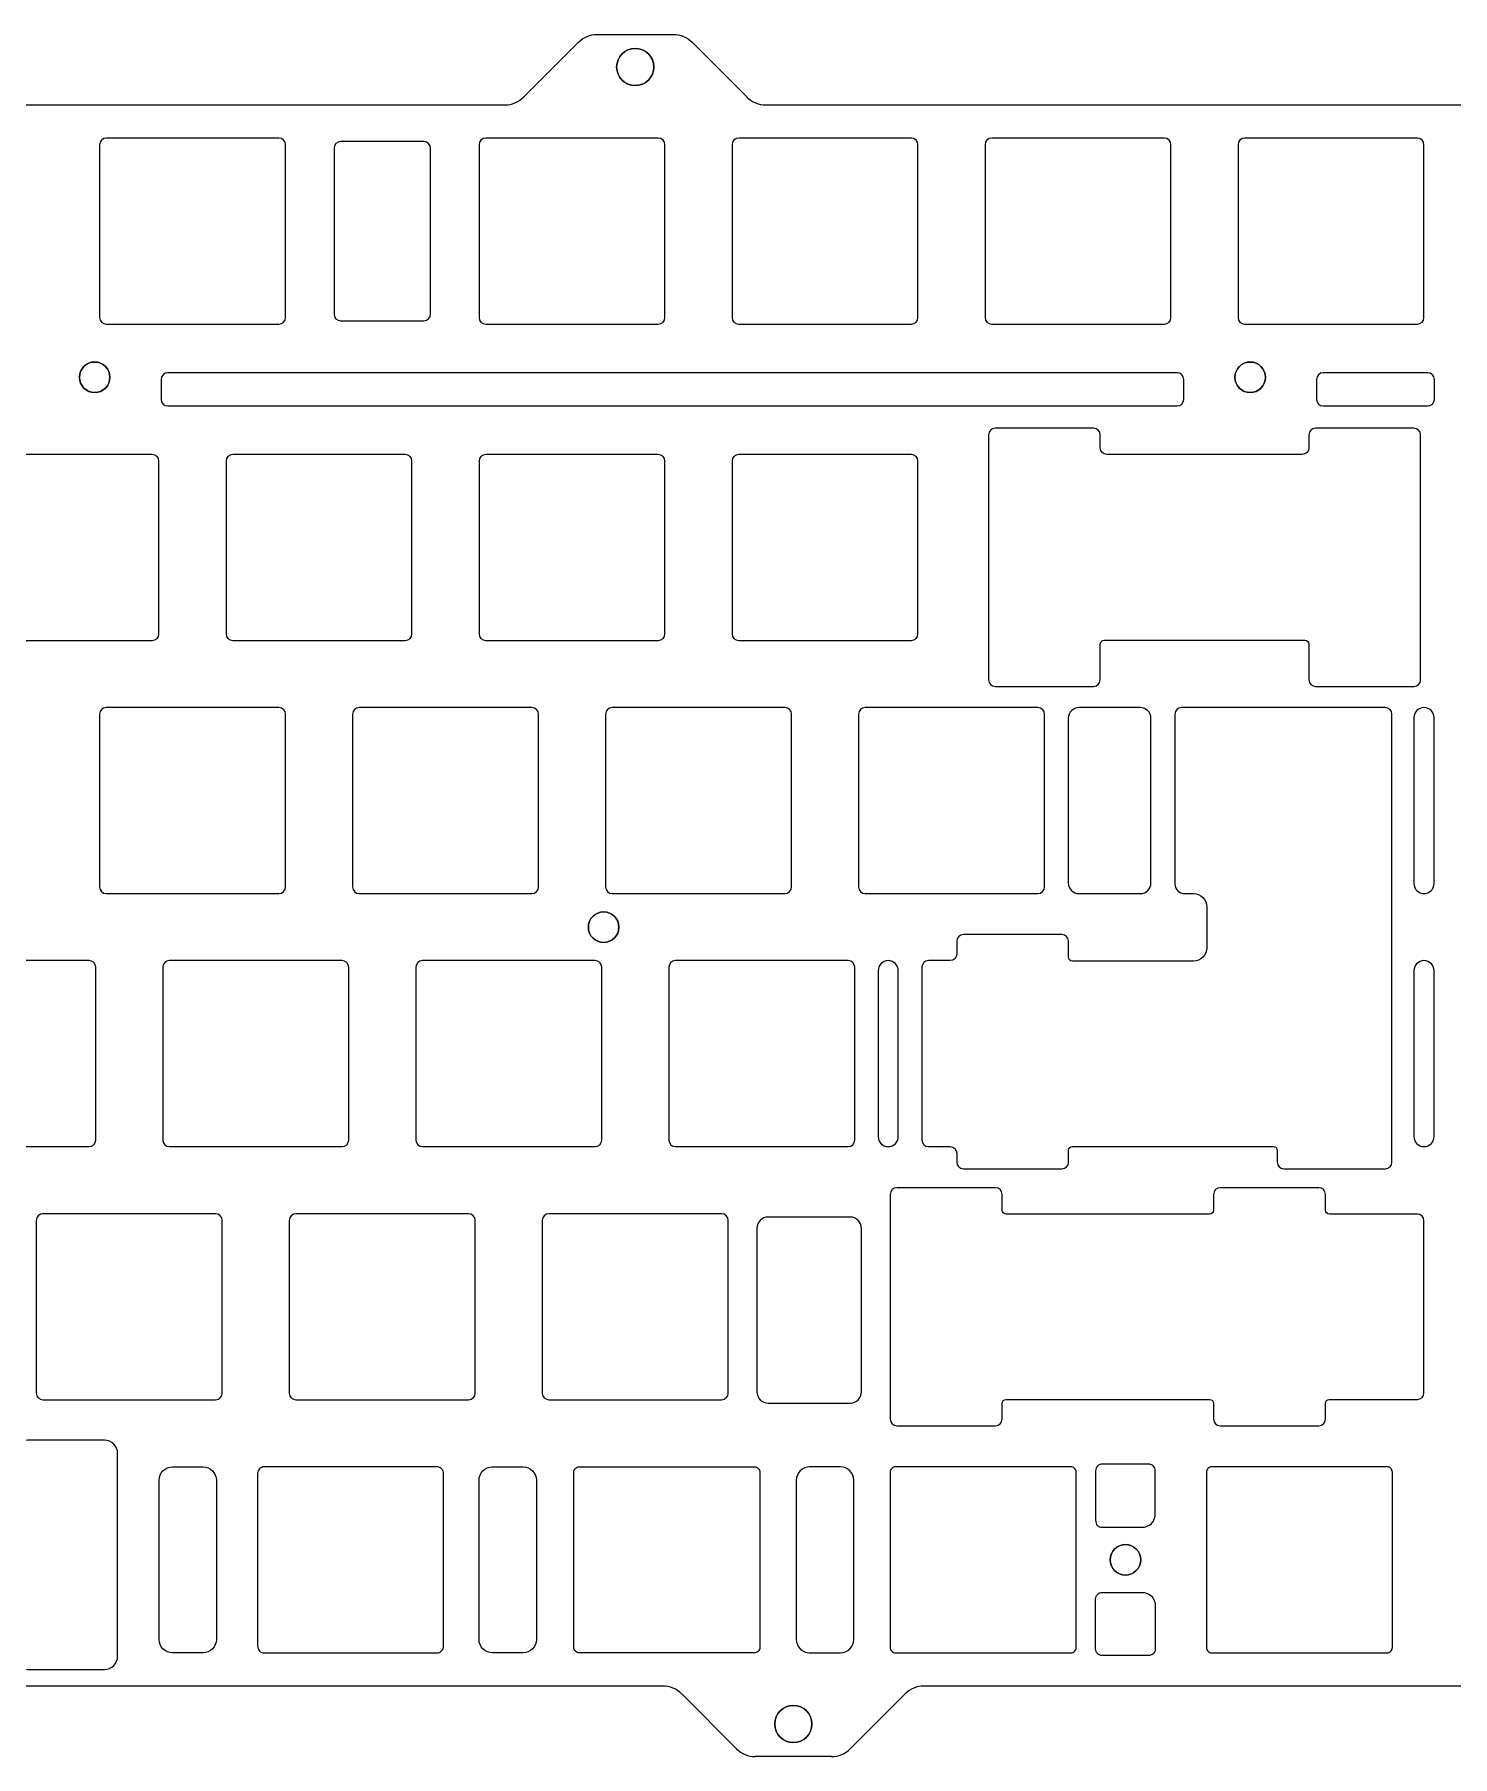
# Model space of a CAD drawing. Header units: millimetres. Extents: x 20 to 368, y 21 to 151.
# Drawn here: x 198.8 to 305.5, y 21.1 to 150.7 of the extents above; entities that cross this region are included whole.
import ezdxf

# ---------------------------------------------------------------- set-up
doc = ezdxf.new("R2010")
doc.units = ezdxf.units.MM
doc.header["$MEASUREMENT"] = 0

msp = doc.modelspace()

# ---------------------------------------------------------------- linework, layer by layer
for p, q in [((241.14, 150.68), (246.87, 150.68)), ((241.14, 150.68), (246.87, 150.68)), ((235.59, 145.96), (239.72, 150.09)), ((235.59, 145.96), (239.72, 150.09)), ((248.28, 150.09), (252.42, 145.96)), ((248.28, 150.09), (252.42, 145.96)), ((153.82, 145.37), (234.17, 145.37)), ((153.82, 145.37), (234.17, 145.37)), ((253.83, 145.37), (331.61, 145.37)), ((253.83, 145.37), (331.61, 145.37)), ((217.17, 142.87), (204.17, 142.87)), ((217.17, 142.87), (204.17, 142.87)), ((228.09, 142.61), (221.82, 142.61)), ((228.09, 142.61), (221.82, 142.61)), ((245.74, 142.87), (232.74, 142.87)), ((245.74, 142.87), (232.74, 142.87)), ((264.79, 142.87), (251.79, 142.87)), ((264.79, 142.87), (251.79, 142.87)), ((283.84, 142.87), (270.84, 142.87)), ((283.84, 142.87), (270.84, 142.87)), ((302.89, 142.87), (289.89, 142.87)), ((302.89, 142.87), (289.89, 142.87)), ((203.67, 142.37), (203.67, 129.37)), ((203.67, 142.37), (203.67, 129.37)), ((217.67, 129.37), (217.67, 142.37)), ((217.67, 129.37), (217.67, 142.37)), ((221.32, 142.11), (221.32, 129.63)), ((221.32, 142.11), (221.32, 129.63)), ((228.59, 129.63), (228.59, 142.11)), ((228.59, 129.63), (228.59, 142.11)), ((232.24, 142.37), (232.24, 129.37)), ((232.24, 142.37), (232.24, 129.37)), ((246.24, 129.37), (246.24, 142.37)), ((246.24, 129.37), (246.24, 142.37)), ((251.29, 142.37), (251.29, 129.37)), ((251.29, 142.37), (251.29, 129.37)), ((265.29, 129.37), (265.29, 142.37)), ((265.29, 129.37), (265.29, 142.37)), ((270.34, 142.37), (270.34, 129.37)), ((270.34, 142.37), (270.34, 129.37)), ((284.34, 129.37), (284.34, 142.37)), ((284.34, 129.37), (284.34, 142.37)), ((289.39, 142.37), (289.39, 129.37)), ((289.39, 142.37), (289.39, 129.37)), ((303.39, 129.37), (303.39, 142.37)), ((303.39, 129.37), (303.39, 142.37)), ((204.17, 128.87), (217.17, 128.87)), ((204.17, 128.87), (217.17, 128.87)), ((221.82, 129.13), (228.09, 129.13)), ((221.82, 129.13), (228.09, 129.13)), ((232.74, 128.87), (245.74, 128.87)), ((232.74, 128.87), (245.74, 128.87)), ((251.79, 128.87), (264.79, 128.87)), ((251.79, 128.87), (264.79, 128.87)), ((270.84, 128.87), (283.84, 128.87)), ((270.84, 128.87), (283.84, 128.87)), ((289.89, 128.87), (302.89, 128.87)), ((289.89, 128.87), (302.89, 128.87)), ((208.3, 124.71), (208.3, 123.21)), ((208.3, 124.71), (208.3, 123.21)), ((284.8, 125.21), (208.8, 125.21)), ((284.8, 125.21), (208.8, 125.21)), ((285.3, 123.21), (285.3, 124.71)), ((285.3, 123.21), (285.3, 124.71)), ((295.3, 124.71), (295.3, 123.21)), ((295.3, 124.71), (295.3, 123.21)), ((303.67, 125.21), (295.8, 125.21)), ((303.67, 125.21), (295.8, 125.21)), ((304.17, 123.21), (304.17, 124.71)), ((304.17, 123.21), (304.17, 124.71)), ((208.8, 122.71), (284.8, 122.71)), ((208.8, 122.71), (284.8, 122.71)), ((295.8, 122.71), (303.67, 122.71)), ((295.8, 122.71), (303.67, 122.71)), ((270.6, 120.55), (270.6, 102.1)), ((270.6, 120.55), (270.6, 102.1)), ((278.51, 121.04), (271.09, 121.04)), ((278.51, 121.04), (271.09, 121.04)), ((279.01, 119.56), (279.01, 120.55)), ((279.01, 119.56), (279.01, 120.55)), ((294.73, 120.55), (294.73, 119.56)), ((294.73, 120.55), (294.73, 119.56)), ((302.64, 121.04), (295.22, 121.04)), ((302.64, 121.04), (295.22, 121.04)), ((303.13, 102.1), (303.13, 120.55)), ((303.13, 102.1), (303.13, 120.55)), ((207.64, 119.06), (194.64, 119.06)), ((207.64, 119.06), (194.64, 119.06)), ((208.14, 105.56), (208.14, 118.56)), ((208.14, 105.56), (208.14, 118.56)), ((213.19, 118.56), (213.19, 105.56)), ((213.19, 118.56), (213.19, 105.56)), ((226.69, 119.06), (213.69, 119.06)), ((226.69, 119.06), (213.69, 119.06)), ((227.19, 105.56), (227.19, 118.56)), ((227.19, 105.56), (227.19, 118.56)), ((232.24, 118.56), (232.24, 105.56)), ((232.24, 118.56), (232.24, 105.56)), ((245.74, 119.06), (232.74, 119.06)), ((245.74, 119.06), (232.74, 119.06)), ((246.24, 105.56), (246.24, 118.56)), ((246.24, 105.56), (246.24, 118.56)), ((251.29, 118.56), (251.29, 105.56)), ((251.29, 118.56), (251.29, 105.56)), ((264.79, 119.06), (251.79, 119.06)), ((264.79, 119.06), (251.79, 119.06)), ((265.29, 105.56), (265.29, 118.56)), ((265.29, 105.56), (265.29, 118.56)), ((294.23, 119.06), (279.51, 119.06)), ((294.23, 119.06), (279.51, 119.06)), ((194.64, 105.06), (207.64, 105.06)), ((194.64, 105.06), (207.64, 105.06)), ((213.69, 105.06), (226.69, 105.06)), ((213.69, 105.06), (226.69, 105.06)), ((232.74, 105.06), (245.74, 105.06)), ((232.74, 105.06), (245.74, 105.06)), ((251.79, 105.06), (264.79, 105.06)), ((251.79, 105.06), (264.79, 105.06)), ((279.31, 105.08), (294.43, 105.08)), ((279.31, 105.08), (294.43, 105.08)), ((279.01, 102.1), (279.01, 104.78)), ((279.01, 102.1), (279.01, 104.78)), ((294.73, 104.78), (294.73, 102.1)), ((294.73, 104.78), (294.73, 102.1)), ((271.1, 101.6), (278.51, 101.6)), ((271.1, 101.6), (278.51, 101.6)), ((295.23, 101.6), (302.63, 101.6)), ((295.23, 101.6), (302.63, 101.6)), ((217.17, 100.01), (204.17, 100.01)), ((217.17, 100.01), (204.17, 100.01)), ((236.22, 100.01), (223.22, 100.01)), ((236.22, 100.01), (223.22, 100.01)), ((255.27, 100.01), (242.27, 100.01)), ((255.27, 100.01), (242.27, 100.01)), ((274.32, 100.01), (261.32, 100.01)), ((274.32, 100.01), (261.32, 100.01)), ((282.03, 100.01), (277.41, 100.01)), ((282.03, 100.01), (277.41, 100.01)), ((300.48, 100.01), (285.13, 100.01)), ((300.48, 100.01), (285.13, 100.01)), ((203.67, 99.51), (203.67, 86.51)), ((203.67, 99.51), (203.67, 86.51)), ((217.67, 86.51), (217.67, 99.51)), ((217.67, 86.51), (217.67, 99.51)), ((222.72, 99.51), (222.72, 86.51)), ((222.72, 99.51), (222.72, 86.51)), ((236.72, 86.51), (236.72, 99.51)), ((236.72, 86.51), (236.72, 99.51)), ((241.77, 99.51), (241.77, 86.51)), ((241.77, 99.51), (241.77, 86.51)), ((255.77, 86.51), (255.77, 99.51)), ((255.77, 86.51), (255.77, 99.51)), ((260.82, 99.51), (260.82, 86.51)), ((260.82, 99.51), (260.82, 86.51)), ((274.82, 86.51), (274.82, 99.51)), ((274.82, 86.51), (274.82, 99.51)), ((276.61, 99.21), (276.61, 86.81)), ((276.61, 99.21), (276.61, 86.81)), ((282.83, 86.81), (282.83, 99.21)), ((282.83, 86.81), (282.83, 99.21)), ((284.63, 99.51), (284.63, 86.76)), ((284.63, 99.51), (284.63, 86.76)), ((300.98, 65.8), (300.98, 99.51)), ((300.98, 65.8), (300.98, 99.51)), ((302.63, 99.25), (302.63, 86.77)), ((302.63, 99.25), (302.63, 86.77)), ((304.15, 86.77), (304.15, 99.25)), ((304.15, 86.77), (304.15, 99.25)), ((204.17, 86.01), (217.17, 86.01)), ((204.17, 86.01), (217.17, 86.01)), ((223.22, 86.01), (236.22, 86.01)), ((223.22, 86.01), (236.22, 86.01)), ((242.27, 86.01), (255.27, 86.01)), ((242.27, 86.01), (255.27, 86.01)), ((261.32, 86.01), (274.32, 86.01)), ((261.32, 86.01), (274.32, 86.01)), ((277.41, 86.01), (282.03, 86.01)), ((277.41, 86.01), (282.03, 86.01)), ((285.38, 86.01), (286.03, 86.01)), ((285.38, 86.01), (286.03, 86.01)), ((287.03, 85.01), (287.03, 81.93)), ((287.03, 85.01), (287.03, 81.93)), ((268.21, 82.42), (268.21, 81.46)), ((268.21, 82.42), (268.21, 81.46)), ((276.12, 82.92), (268.71, 82.92)), ((276.12, 82.92), (268.71, 82.92)), ((276.62, 81.23), (276.62, 82.42)), ((276.62, 81.23), (276.62, 82.42)), ((202.88, 80.96), (189.38, 80.96)), ((202.88, 80.96), (189.38, 80.96)), ((203.38, 67.46), (203.38, 80.46)), ((203.38, 67.46), (203.38, 80.46)), ((208.43, 80.46), (208.43, 67.46)), ((208.43, 80.46), (208.43, 67.46)), ((221.93, 80.96), (208.93, 80.96)), ((221.93, 80.96), (208.93, 80.96)), ((222.43, 67.46), (222.43, 80.46)), ((222.43, 67.46), (222.43, 80.46)), ((227.48, 80.46), (227.48, 67.46)), ((227.48, 80.46), (227.48, 67.46)), ((240.98, 80.96), (227.98, 80.96)), ((240.98, 80.96), (227.98, 80.96)), ((241.48, 67.46), (241.48, 80.46)), ((241.48, 67.46), (241.48, 80.46)), ((246.53, 80.46), (246.53, 67.46)), ((246.53, 80.46), (246.53, 67.46)), ((260.03, 80.96), (247.03, 80.96)), ((260.03, 80.96), (247.03, 80.96)), ((260.53, 67.46), (260.53, 80.46)), ((260.53, 67.46), (260.53, 80.46)), ((265.58, 80.46), (265.58, 67.46)), ((265.58, 80.46), (265.58, 67.46)), ((267.71, 80.96), (266.08, 80.96)), ((267.71, 80.96), (266.08, 80.96)), ((286.03, 80.93), (276.92, 80.93)), ((286.03, 80.93), (276.92, 80.93)), ((262.29, 80.2), (262.29, 67.72)), ((262.29, 80.2), (262.29, 67.72)), ((263.81, 67.72), (263.81, 80.2)), ((263.81, 67.72), (263.81, 80.2)), ((302.63, 80.2), (302.63, 67.72)), ((302.63, 80.2), (302.63, 67.72)), ((304.15, 67.72), (304.15, 80.2)), ((304.15, 67.72), (304.15, 80.2)), ((189.88, 66.96), (202.88, 66.96)), ((189.88, 66.96), (202.88, 66.96)), ((208.93, 66.96), (221.93, 66.96)), ((208.93, 66.96), (221.93, 66.96)), ((227.98, 66.96), (240.98, 66.96)), ((227.98, 66.96), (240.98, 66.96)), ((247.03, 66.96), (260.03, 66.96)), ((247.03, 66.96), (260.03, 66.96)), ((266.08, 66.96), (267.71, 66.96)), ((266.08, 66.96), (267.71, 66.96)), ((268.21, 66.46), (268.21, 65.8)), ((268.21, 66.46), (268.21, 65.8)), ((276.63, 65.8), (276.63, 66.68)), ((276.63, 65.8), (276.63, 66.68)), ((276.93, 66.98), (292.04, 66.98)), ((276.93, 66.98), (292.04, 66.98)), ((292.34, 66.68), (292.34, 65.8)), ((292.34, 66.68), (292.34, 65.8)), ((268.71, 65.3), (276.13, 65.3)), ((268.71, 65.3), (276.13, 65.3)), ((292.84, 65.3), (300.48, 65.3)), ((292.84, 65.3), (300.48, 65.3)), ((271.13, 63.87), (263.7, 63.87)), ((271.13, 63.87), (263.7, 63.87)), ((295.47, 63.87), (288.05, 63.87)), ((295.47, 63.87), (288.05, 63.87)), ((263.2, 63.37), (263.2, 46.45)), ((263.2, 63.37), (263.2, 46.45)), ((271.63, 62.18), (271.63, 63.37)), ((271.63, 62.18), (271.63, 63.37)), ((287.55, 63.37), (287.55, 62.18)), ((287.55, 63.37), (287.55, 62.18)), ((295.97, 62.18), (295.97, 63.37)), ((295.97, 62.18), (295.97, 63.37)), ((198.9, 61.41), (198.9, 48.41)), ((198.9, 61.41), (198.9, 48.41)), ((212.4, 61.91), (199.4, 61.91)), ((212.4, 61.91), (199.4, 61.91)), ((212.9, 48.41), (212.9, 61.41)), ((212.9, 48.41), (212.9, 61.41)), ((217.95, 61.41), (217.95, 48.41)), ((217.95, 61.41), (217.95, 48.41)), ((231.45, 61.91), (218.45, 61.91)), ((231.45, 61.91), (218.45, 61.91)), ((231.95, 48.41), (231.95, 61.41)), ((231.95, 48.41), (231.95, 61.41)), ((237, 61.41), (237, 48.41)), ((237, 61.41), (237, 48.41)), ((250.5, 61.91), (237.5, 61.91)), ((250.5, 61.91), (237.5, 61.91)), ((251, 48.41), (251, 61.41)), ((251, 48.41), (251, 61.41)), ((260.19, 61.66), (254.01, 61.66)), ((260.19, 61.66), (254.01, 61.66)), ((287.25, 61.88), (271.93, 61.88)), ((287.25, 61.88), (271.93, 61.88)), ((302.89, 61.88), (296.27, 61.88)), ((302.89, 61.88), (296.27, 61.88)), ((303.39, 48.43), (303.39, 61.38)), ((303.39, 48.43), (303.39, 61.38)), ((253.16, 60.81), (253.16, 48.51)), ((253.16, 60.81), (253.16, 48.51)), ((261.04, 48.51), (261.04, 60.81)), ((261.04, 48.51), (261.04, 60.81)), ((199.4, 47.91), (212.4, 47.91)), ((199.4, 47.91), (212.4, 47.91)), ((218.45, 47.91), (231.45, 47.91)), ((218.45, 47.91), (231.45, 47.91)), ((237.5, 47.91), (250.5, 47.91)), ((237.5, 47.91), (250.5, 47.91)), ((254.01, 47.66), (260.19, 47.66)), ((254.01, 47.66), (260.19, 47.66)), ((271.63, 46.45), (271.63, 47.63)), ((271.63, 46.45), (271.63, 47.63)), ((271.93, 47.93), (287.24, 47.93)), ((271.93, 47.93), (287.24, 47.93)), ((287.54, 47.63), (287.54, 46.45)), ((287.54, 47.63), (287.54, 46.45)), ((295.97, 46.45), (295.97, 47.63)), ((295.97, 46.45), (295.97, 47.63)), ((296.27, 47.93), (302.89, 47.93)), ((296.27, 47.93), (302.89, 47.93)), ((263.7, 45.95), (271.13, 45.95)), ((263.7, 45.95), (271.13, 45.95)), ((288.04, 45.95), (295.47, 45.95)), ((288.04, 45.95), (295.47, 45.95)), ((246.08, 26.36), (80, 26.36)), ((246.08, 26.36), (80, 26.36)), ((319.9, 26.36), (265.74, 26.36)), ((319.9, 26.36), (265.74, 26.36)), ((251.63, 21.64), (247.5, 25.77)), ((251.63, 21.64), (247.5, 25.77)), ((264.32, 25.77), (260.19, 21.64)), ((264.32, 25.77), (260.19, 21.64)), ((258.78, 21.05), (253.04, 21.05)), ((258.78, 21.05), (253.04, 21.05))]:
    msp.add_line(p, q)
for points in [[(197.23, 43.86), (197.23, 28.61, 0.414214), (198.23, 27.61), (204.03, 27.61, 0.414214), (205.03, 28.61), (205.03, 43.86, 0.414214), (204.03, 44.86), (198.23, 44.86, 0.414214)], [(197.23, 43.86), (197.23, 28.61, 0.414214), (198.23, 27.61), (204.03, 27.61, 0.414214), (205.03, 28.61), (205.03, 43.86, 0.414214), (204.03, 44.86), (198.23, 44.86, 0.414214)], [(212.46, 29.86, -0.414214), (211.46, 28.86), (209.15, 28.86, -0.414214), (208.15, 29.86), (208.15, 41.86, -0.414214), (209.15, 42.86), (211.46, 42.86, -0.414214), (212.46, 41.86)], [(212.46, 29.86, -0.414214), (211.46, 28.86), (209.15, 28.86, -0.414214), (208.15, 29.86), (208.15, 41.86, -0.414214), (209.15, 42.86), (211.46, 42.86, -0.414214), (212.46, 41.86)], [(216.07, 28.86), (229.07, 28.86, 0.414214), (229.57, 29.36), (229.57, 42.36, 0.414214), (229.07, 42.86), (216.07, 42.86, 0.414214), (215.57, 42.36), (215.57, 29.36, 0.414214)], [(216.07, 28.86), (229.07, 28.86, 0.414214), (229.57, 29.36), (229.57, 42.36, 0.414214), (229.07, 42.86), (216.07, 42.86, 0.414214), (215.57, 42.36), (215.57, 29.36, 0.414214)], [(236.56, 29.86, -0.414214), (235.56, 28.86), (233.24, 28.86, -0.414214), (232.24, 29.86), (232.24, 41.86, -0.414214), (233.24, 42.86), (235.56, 42.86, -0.414214), (236.56, 41.86)], [(236.56, 29.86, -0.414214), (235.56, 28.86), (233.24, 28.86, -0.414214), (232.24, 29.86), (232.24, 41.86, -0.414214), (233.24, 42.86), (235.56, 42.86, -0.414214), (236.56, 41.86)], [(253.38, 29.26, -0.414214), (252.98, 28.86), (239.78, 28.86, -0.414214), (239.38, 29.26), (239.38, 42.46, -0.414214), (239.78, 42.86), (252.98, 42.86, -0.414214), (253.38, 42.46)], [(253.38, 29.26, -0.414214), (252.98, 28.86), (239.78, 28.86, -0.414214), (239.38, 29.26), (239.38, 42.46, -0.414214), (239.78, 42.86), (252.98, 42.86, -0.414214), (253.38, 42.46)], [(257.13, 28.86), (259.45, 28.86, 0.414214), (260.45, 29.86), (260.45, 41.86, 0.414214), (259.45, 42.86), (257.13, 42.86, 0.414214), (256.13, 41.86), (256.13, 29.86, 0.414214)], [(257.13, 28.86), (259.45, 28.86, 0.414214), (260.45, 29.86), (260.45, 41.86, 0.414214), (259.45, 42.86), (257.13, 42.86, 0.414214), (256.13, 41.86), (256.13, 29.86, 0.414214)], [(277.2, 29.26), (277.2, 42.46, 0.414214), (276.8, 42.86), (263.6, 42.86, 0.414214), (263.2, 42.46), (263.2, 29.26, 0.414214), (263.6, 28.86), (276.8, 28.86, 0.414214)], [(277.2, 29.26), (277.2, 42.46, 0.414214), (276.8, 42.86), (263.6, 42.86, 0.414214), (263.2, 42.46), (263.2, 29.26, 0.414214), (263.6, 28.86), (276.8, 28.86, 0.414214)], [(279.16, 38.31), (282.16, 38.31, 0.414214), (283.16, 39.31), (283.16, 42.56, 0.414214), (282.66, 43.06), (279.16, 43.06, 0.414214), (278.66, 42.56), (278.66, 38.81, 0.414214)], [(279.16, 38.31), (282.16, 38.31, 0.414214), (283.16, 39.31), (283.16, 42.56, 0.414214), (282.66, 43.06), (279.16, 43.06, 0.414214), (278.66, 42.56), (278.66, 38.81, 0.414214)], [(301.01, 29.26), (301.01, 42.46, 0.414214), (300.61, 42.86), (287.41, 42.86, 0.414214), (287.01, 42.46), (287.01, 29.26, 0.414214), (287.41, 28.86), (300.61, 28.86, 0.414214)], [(301.01, 29.26), (301.01, 42.46, 0.414214), (300.61, 42.86), (287.41, 42.86, 0.414214), (287.01, 42.46), (287.01, 29.26, 0.414214), (287.41, 28.86), (300.61, 28.86, 0.414214)], [(279.16, 28.66, -0.414214), (278.66, 29.16), (278.66, 32.91, -0.414214), (279.16, 33.41), (282.16, 33.41, -0.414214), (283.16, 32.41), (283.16, 29.16, -0.414214), (282.66, 28.66)], [(279.16, 28.66, -0.414214), (278.66, 29.16), (278.66, 32.91, -0.414214), (279.16, 33.41), (282.16, 33.41, -0.414214), (283.16, 32.41), (283.16, 29.16, -0.414214), (282.66, 28.66)]]:
    msp.add_lwpolyline(points, format="xyb", close=True)
at = {"extrusion": (0, 0, -1)}
for centre, radius in [((-244, 148.23), 1.4), ((-203.3, 124.87), 1.15), ((-290.3, 124.87), 1.15), ((-241.62, 83.48), 1.15), ((-280.91, 35.86), 1.15), ((-255.91, 23.5), 1.4)]:
    msp.add_circle(centre, radius, dxfattribs=at)
for centre, radius in [((244, 148.23), 1.4), ((203.3, 124.87), 1.15), ((290.3, 124.87), 1.15), ((241.62, 83.48), 1.15), ((280.91, 35.86), 1.15), ((255.91, 23.5), 1.4)]:
    msp.add_circle(centre, radius)
for centre, start, end in [((253.83, 147.37), 225, 270), ((253.83, 147.37), 225, 270), ((246.08, 24.36), 45, 90), ((246.08, 24.36), 45, 90), ((265.74, 24.36), 90, 135), ((265.74, 24.36), 90, 135), ((253.04, 23.05), 225, 270.0001), ((253.04, 23.05), 225, 270.0001), ((258.78, 23.05), 270.0001, 315), ((258.78, 23.05), 270.0001, 315)]:
    msp.add_arc(centre, 2, start, end)
for points, knots in [([(239.72, 150.09), (239.91, 150.28), (240.13, 150.42), (240.61, 150.62), (240.87, 150.68), (241.14, 150.68)], [0, 0, 0, 0, 0.0788512, 0.0788512, 0.1577024, 0.1577024, 0.1577024, 0.1577024]), ([(239.72, 150.09), (239.91, 150.28), (240.13, 150.42), (240.61, 150.62), (240.87, 150.68), (241.14, 150.68)], [0, 0, 0, 0, 0.0788512, 0.0788512, 0.1577024, 0.1577024, 0.1577024, 0.1577024]), ([(246.87, 150.68), (247.13, 150.68), (247.39, 150.62), (247.88, 150.42), (248.1, 150.28), (248.28, 150.09)], [0, 0, 0, 0, 0.0788512, 0.0788512, 0.1577024, 0.1577024, 0.1577024, 0.1577024]), ([(246.87, 150.68), (247.13, 150.68), (247.39, 150.62), (247.88, 150.42), (248.1, 150.28), (248.28, 150.09)], [0, 0, 0, 0, 0.0788512, 0.0788512, 0.1577024, 0.1577024, 0.1577024, 0.1577024]), ([(234.17, 145.37), (234.44, 145.37), (234.7, 145.42), (235.18, 145.62), (235.4, 145.77), (235.59, 145.96)], [0, 0, 0, 0, 0.0788512, 0.0788512, 0.1577024, 0.1577024, 0.1577024, 0.1577024]), ([(234.17, 145.37), (234.44, 145.37), (234.7, 145.42), (235.18, 145.62), (235.4, 145.77), (235.59, 145.96)], [0, 0, 0, 0, 0.0788512, 0.0788512, 0.1577024, 0.1577024, 0.1577024, 0.1577024]), ([(304.15, 99.25), (304.15, 99.67), (303.81, 100.01), (303.39, 100.01), (302.97, 100.01), (302.63, 99.67), (302.63, 99.25)], [-7, -7, -7, -7, -5.999998, -5.999998, -5.999998, -5, -5, -5, -5]), ([(304.15, 99.25), (304.15, 99.67), (303.81, 100.01), (303.39, 100.01), (302.97, 100.01), (302.63, 99.67), (302.63, 99.25)], [-7, -7, -7, -7, -5.999998, -5.999998, -5.999998, -5, -5, -5, -5]), ([(302.63, 86.77), (302.63, 86.35), (302.97, 86.01), (303.39, 86.01), (303.81, 86.01), (304.15, 86.35), (304.15, 86.77)], [-10, -10, -10, -10, -8.999998, -8.999998, -8.999998, -8, -8, -8, -8]), ([(302.63, 86.77), (302.63, 86.35), (302.97, 86.01), (303.39, 86.01), (303.81, 86.01), (304.15, 86.35), (304.15, 86.77)], [-10, -10, -10, -10, -8.999998, -8.999998, -8.999998, -8, -8, -8, -8]), ([(263.81, 80.2), (263.81, 80.62), (263.47, 80.96), (263.05, 80.96), (262.63, 80.96), (262.29, 80.62), (262.29, 80.2)], [-7, -7, -7, -7, -5.999998, -5.999998, -5.999998, -5, -5, -5, -5]), ([(263.81, 80.2), (263.81, 80.62), (263.47, 80.96), (263.05, 80.96), (262.63, 80.96), (262.29, 80.62), (262.29, 80.2)], [-7, -7, -7, -7, -5.999998, -5.999998, -5.999998, -5, -5, -5, -5]), ([(304.15, 80.2), (304.15, 80.62), (303.81, 80.96), (303.39, 80.96), (302.97, 80.96), (302.63, 80.62), (302.63, 80.2)], [-7, -7, -7, -7, -5.999998, -5.999998, -5.999998, -5, -5, -5, -5]), ([(304.15, 80.2), (304.15, 80.62), (303.81, 80.96), (303.39, 80.96), (302.97, 80.96), (302.63, 80.62), (302.63, 80.2)], [-7, -7, -7, -7, -5.999998, -5.999998, -5.999998, -5, -5, -5, -5]), ([(262.29, 67.72), (262.29, 67.3), (262.63, 66.96), (263.05, 66.96), (263.47, 66.96), (263.81, 67.3), (263.81, 67.72)], [-10, -10, -10, -10, -8.999998, -8.999998, -8.999998, -8, -8, -8, -8]), ([(262.29, 67.72), (262.29, 67.3), (262.63, 66.96), (263.05, 66.96), (263.47, 66.96), (263.81, 67.3), (263.81, 67.72)], [-10, -10, -10, -10, -8.999998, -8.999998, -8.999998, -8, -8, -8, -8]), ([(302.63, 67.72), (302.63, 67.3), (302.97, 66.96), (303.39, 66.96), (303.81, 66.96), (304.15, 67.3), (304.15, 67.72)], [-10, -10, -10, -10, -8.999998, -8.999998, -8.999998, -8, -8, -8, -8]), ([(302.63, 67.72), (302.63, 67.3), (302.97, 66.96), (303.39, 66.96), (303.81, 66.96), (304.15, 67.3), (304.15, 67.72)], [-10, -10, -10, -10, -8.999998, -8.999998, -8.999998, -8, -8, -8, -8])]:
    msp.add_open_spline(points, degree=3, knots=knots)
for points in [[(204.17, 142.87), (203.9, 142.87), (203.67, 142.65), (203.67, 142.37)], [(204.17, 142.87), (203.9, 142.87), (203.67, 142.65), (203.67, 142.37)], [(217.67, 142.37), (217.67, 142.65), (217.45, 142.87), (217.17, 142.87)], [(217.67, 142.37), (217.67, 142.65), (217.45, 142.87), (217.17, 142.87)], [(221.82, 142.61), (221.55, 142.61), (221.32, 142.38), (221.32, 142.11)], [(221.82, 142.61), (221.55, 142.61), (221.32, 142.38), (221.32, 142.11)], [(228.59, 142.11), (228.59, 142.38), (228.37, 142.61), (228.09, 142.61)], [(228.59, 142.11), (228.59, 142.38), (228.37, 142.61), (228.09, 142.61)], [(232.74, 142.87), (232.46, 142.87), (232.24, 142.65), (232.24, 142.37)], [(232.74, 142.87), (232.46, 142.87), (232.24, 142.65), (232.24, 142.37)], [(246.24, 142.37), (246.24, 142.65), (246.02, 142.87), (245.74, 142.87)], [(246.24, 142.37), (246.24, 142.65), (246.02, 142.87), (245.74, 142.87)], [(251.79, 142.87), (251.51, 142.87), (251.29, 142.65), (251.29, 142.37)], [(251.79, 142.87), (251.51, 142.87), (251.29, 142.65), (251.29, 142.37)], [(265.29, 142.37), (265.29, 142.65), (265.07, 142.87), (264.79, 142.87)], [(265.29, 142.37), (265.29, 142.65), (265.07, 142.87), (264.79, 142.87)], [(270.84, 142.87), (270.56, 142.87), (270.34, 142.65), (270.34, 142.37)], [(270.84, 142.87), (270.56, 142.87), (270.34, 142.65), (270.34, 142.37)], [(284.34, 142.37), (284.34, 142.65), (284.12, 142.87), (283.84, 142.87)], [(284.34, 142.37), (284.34, 142.65), (284.12, 142.87), (283.84, 142.87)], [(289.89, 142.87), (289.61, 142.87), (289.39, 142.65), (289.39, 142.37)], [(289.89, 142.87), (289.61, 142.87), (289.39, 142.65), (289.39, 142.37)], [(303.39, 142.37), (303.39, 142.65), (303.17, 142.87), (302.89, 142.87)], [(303.39, 142.37), (303.39, 142.65), (303.17, 142.87), (302.89, 142.87)], [(221.32, 129.63), (221.32, 129.36), (221.55, 129.13), (221.82, 129.13)], [(221.32, 129.63), (221.32, 129.36), (221.55, 129.13), (221.82, 129.13)], [(228.09, 129.13), (228.37, 129.13), (228.59, 129.36), (228.59, 129.63)], [(228.09, 129.13), (228.37, 129.13), (228.59, 129.36), (228.59, 129.63)], [(203.67, 129.37), (203.67, 129.09), (203.9, 128.87), (204.17, 128.87)], [(203.67, 129.37), (203.67, 129.09), (203.9, 128.87), (204.17, 128.87)], [(217.17, 128.87), (217.45, 128.87), (217.67, 129.09), (217.67, 129.37)], [(217.17, 128.87), (217.45, 128.87), (217.67, 129.09), (217.67, 129.37)], [(232.24, 129.37), (232.24, 129.09), (232.46, 128.87), (232.74, 128.87)], [(232.24, 129.37), (232.24, 129.09), (232.46, 128.87), (232.74, 128.87)], [(245.74, 128.87), (246.02, 128.87), (246.24, 129.09), (246.24, 129.37)], [(245.74, 128.87), (246.02, 128.87), (246.24, 129.09), (246.24, 129.37)], [(251.29, 129.37), (251.29, 129.09), (251.51, 128.87), (251.79, 128.87)], [(251.29, 129.37), (251.29, 129.09), (251.51, 128.87), (251.79, 128.87)], [(264.79, 128.87), (265.07, 128.87), (265.29, 129.09), (265.29, 129.37)], [(264.79, 128.87), (265.07, 128.87), (265.29, 129.09), (265.29, 129.37)], [(270.34, 129.37), (270.34, 129.09), (270.56, 128.87), (270.84, 128.87)], [(270.34, 129.37), (270.34, 129.09), (270.56, 128.87), (270.84, 128.87)], [(283.84, 128.87), (284.12, 128.87), (284.34, 129.09), (284.34, 129.37)], [(283.84, 128.87), (284.12, 128.87), (284.34, 129.09), (284.34, 129.37)], [(289.39, 129.37), (289.39, 129.09), (289.61, 128.87), (289.89, 128.87)], [(289.39, 129.37), (289.39, 129.09), (289.61, 128.87), (289.89, 128.87)], [(302.89, 128.87), (303.17, 128.87), (303.39, 129.09), (303.39, 129.37)], [(302.89, 128.87), (303.17, 128.87), (303.39, 129.09), (303.39, 129.37)], [(208.8, 125.21), (208.53, 125.21), (208.3, 124.99), (208.3, 124.71)], [(208.8, 125.21), (208.53, 125.21), (208.3, 124.99), (208.3, 124.71)], [(285.3, 124.71), (285.3, 124.99), (285.08, 125.21), (284.8, 125.21)], [(285.3, 124.71), (285.3, 124.99), (285.08, 125.21), (284.8, 125.21)], [(295.8, 125.21), (295.53, 125.21), (295.3, 124.99), (295.3, 124.71)], [(295.8, 125.21), (295.53, 125.21), (295.3, 124.99), (295.3, 124.71)], [(304.17, 124.71), (304.17, 124.99), (303.94, 125.21), (303.67, 125.21)], [(304.17, 124.71), (304.17, 124.99), (303.94, 125.21), (303.67, 125.21)], [(208.3, 123.21), (208.3, 122.94), (208.53, 122.71), (208.8, 122.71)], [(208.3, 123.21), (208.3, 122.94), (208.53, 122.71), (208.8, 122.71)], [(284.8, 122.71), (285.08, 122.71), (285.3, 122.94), (285.3, 123.21)], [(284.8, 122.71), (285.08, 122.71), (285.3, 122.94), (285.3, 123.21)], [(295.3, 123.21), (295.3, 122.94), (295.53, 122.71), (295.8, 122.71)], [(295.3, 123.21), (295.3, 122.94), (295.53, 122.71), (295.8, 122.71)], [(303.67, 122.71), (303.94, 122.71), (304.17, 122.94), (304.17, 123.21)], [(303.67, 122.71), (303.94, 122.71), (304.17, 122.94), (304.17, 123.21)], [(271.09, 121.04), (270.82, 121.04), (270.6, 120.82), (270.6, 120.55)], [(271.09, 121.04), (270.82, 121.04), (270.6, 120.82), (270.6, 120.55)], [(279.01, 120.55), (279.01, 120.82), (278.79, 121.04), (278.51, 121.04)], [(279.01, 120.55), (279.01, 120.82), (278.79, 121.04), (278.51, 121.04)], [(295.22, 121.04), (294.95, 121.04), (294.73, 120.82), (294.73, 120.55)], [(295.22, 121.04), (294.95, 121.04), (294.73, 120.82), (294.73, 120.55)], [(303.13, 120.55), (303.13, 120.82), (302.91, 121.04), (302.64, 121.04)], [(303.13, 120.55), (303.13, 120.82), (302.91, 121.04), (302.64, 121.04)], [(279.51, 119.06), (279.23, 119.06), (279.01, 119.28), (279.01, 119.56)], [(279.51, 119.06), (279.23, 119.06), (279.01, 119.28), (279.01, 119.56)], [(294.73, 119.56), (294.73, 119.28), (294.5, 119.06), (294.23, 119.06)], [(294.73, 119.56), (294.73, 119.28), (294.5, 119.06), (294.23, 119.06)], [(208.14, 118.56), (208.14, 118.83), (207.92, 119.06), (207.64, 119.06)], [(208.14, 118.56), (208.14, 118.83), (207.92, 119.06), (207.64, 119.06)], [(213.69, 119.06), (213.41, 119.06), (213.19, 118.83), (213.19, 118.56)], [(213.69, 119.06), (213.41, 119.06), (213.19, 118.83), (213.19, 118.56)], [(227.19, 118.56), (227.19, 118.83), (226.97, 119.06), (226.69, 119.06)], [(227.19, 118.56), (227.19, 118.83), (226.97, 119.06), (226.69, 119.06)], [(232.74, 119.06), (232.46, 119.06), (232.24, 118.83), (232.24, 118.56)], [(232.74, 119.06), (232.46, 119.06), (232.24, 118.83), (232.24, 118.56)], [(246.24, 118.56), (246.24, 118.83), (246.02, 119.06), (245.74, 119.06)], [(246.24, 118.56), (246.24, 118.83), (246.02, 119.06), (245.74, 119.06)], [(251.79, 119.06), (251.51, 119.06), (251.29, 118.83), (251.29, 118.56)], [(251.79, 119.06), (251.51, 119.06), (251.29, 118.83), (251.29, 118.56)], [(265.29, 118.56), (265.29, 118.83), (265.07, 119.06), (264.79, 119.06)], [(265.29, 118.56), (265.29, 118.83), (265.07, 119.06), (264.79, 119.06)], [(207.64, 105.06), (207.92, 105.06), (208.14, 105.28), (208.14, 105.56)], [(207.64, 105.06), (207.92, 105.06), (208.14, 105.28), (208.14, 105.56)], [(213.19, 105.56), (213.19, 105.28), (213.41, 105.06), (213.69, 105.06)], [(213.19, 105.56), (213.19, 105.28), (213.41, 105.06), (213.69, 105.06)], [(226.69, 105.06), (226.97, 105.06), (227.19, 105.28), (227.19, 105.56)], [(226.69, 105.06), (226.97, 105.06), (227.19, 105.28), (227.19, 105.56)], [(232.24, 105.56), (232.24, 105.28), (232.46, 105.06), (232.74, 105.06)], [(232.24, 105.56), (232.24, 105.28), (232.46, 105.06), (232.74, 105.06)], [(245.74, 105.06), (246.02, 105.06), (246.24, 105.28), (246.24, 105.56)], [(245.74, 105.06), (246.02, 105.06), (246.24, 105.28), (246.24, 105.56)], [(251.29, 105.56), (251.29, 105.28), (251.51, 105.06), (251.79, 105.06)], [(251.29, 105.56), (251.29, 105.28), (251.51, 105.06), (251.79, 105.06)], [(264.79, 105.06), (265.07, 105.06), (265.29, 105.28), (265.29, 105.56)], [(264.79, 105.06), (265.07, 105.06), (265.29, 105.28), (265.29, 105.56)], [(279.01, 104.78), (279.01, 104.95), (279.14, 105.08), (279.31, 105.08)], [(279.01, 104.78), (279.01, 104.95), (279.14, 105.08), (279.31, 105.08)], [(294.43, 105.08), (294.59, 105.08), (294.73, 104.95), (294.73, 104.78)], [(294.43, 105.08), (294.59, 105.08), (294.73, 104.95), (294.73, 104.78)], [(270.6, 102.1), (270.6, 101.82), (270.82, 101.6), (271.1, 101.6)], [(270.6, 102.1), (270.6, 101.82), (270.82, 101.6), (271.1, 101.6)], [(278.51, 101.6), (278.78, 101.6), (279.01, 101.82), (279.01, 102.1)], [(278.51, 101.6), (278.78, 101.6), (279.01, 101.82), (279.01, 102.1)], [(294.73, 102.1), (294.73, 101.82), (294.95, 101.6), (295.23, 101.6)], [(294.73, 102.1), (294.73, 101.82), (294.95, 101.6), (295.23, 101.6)], [(302.63, 101.6), (302.91, 101.6), (303.13, 101.82), (303.13, 102.1)], [(302.63, 101.6), (302.91, 101.6), (303.13, 101.82), (303.13, 102.1)], [(204.17, 100.01), (203.89, 100.01), (203.67, 99.78), (203.67, 99.51)], [(204.17, 100.01), (203.89, 100.01), (203.67, 99.78), (203.67, 99.51)], [(217.67, 99.51), (217.67, 99.78), (217.44, 100.01), (217.17, 100.01)], [(217.67, 99.51), (217.67, 99.78), (217.44, 100.01), (217.17, 100.01)], [(223.22, 100.01), (222.94, 100.01), (222.72, 99.78), (222.72, 99.51)], [(223.22, 100.01), (222.94, 100.01), (222.72, 99.78), (222.72, 99.51)], [(236.72, 99.51), (236.72, 99.78), (236.49, 100.01), (236.22, 100.01)], [(236.72, 99.51), (236.72, 99.78), (236.49, 100.01), (236.22, 100.01)], [(242.27, 100.01), (241.99, 100.01), (241.77, 99.78), (241.77, 99.51)], [(242.27, 100.01), (241.99, 100.01), (241.77, 99.78), (241.77, 99.51)], [(255.77, 99.51), (255.77, 99.78), (255.54, 100.01), (255.27, 100.01)], [(255.77, 99.51), (255.77, 99.78), (255.54, 100.01), (255.27, 100.01)], [(261.32, 100.01), (261.04, 100.01), (260.82, 99.78), (260.82, 99.51)], [(261.32, 100.01), (261.04, 100.01), (260.82, 99.78), (260.82, 99.51)], [(274.82, 99.51), (274.82, 99.78), (274.59, 100.01), (274.32, 100.01)], [(274.82, 99.51), (274.82, 99.78), (274.59, 100.01), (274.32, 100.01)], [(277.41, 100.01), (276.97, 100.01), (276.61, 99.65), (276.61, 99.21)], [(277.41, 100.01), (276.97, 100.01), (276.61, 99.65), (276.61, 99.21)], [(282.83, 99.21), (282.83, 99.65), (282.48, 100.01), (282.03, 100.01)], [(282.83, 99.21), (282.83, 99.65), (282.48, 100.01), (282.03, 100.01)], [(285.13, 100.01), (284.85, 100.01), (284.63, 99.78), (284.63, 99.51)], [(285.13, 100.01), (284.85, 100.01), (284.63, 99.78), (284.63, 99.51)], [(300.98, 99.51), (300.98, 99.78), (300.76, 100.01), (300.48, 100.01)], [(300.98, 99.51), (300.98, 99.78), (300.76, 100.01), (300.48, 100.01)], [(203.67, 86.51), (203.67, 86.23), (203.89, 86.01), (204.17, 86.01)], [(203.67, 86.51), (203.67, 86.23), (203.89, 86.01), (204.17, 86.01)], [(217.17, 86.01), (217.44, 86.01), (217.67, 86.23), (217.67, 86.51)], [(217.17, 86.01), (217.44, 86.01), (217.67, 86.23), (217.67, 86.51)], [(222.72, 86.51), (222.72, 86.23), (222.94, 86.01), (223.22, 86.01)], [(222.72, 86.51), (222.72, 86.23), (222.94, 86.01), (223.22, 86.01)], [(236.22, 86.01), (236.49, 86.01), (236.72, 86.23), (236.72, 86.51)], [(236.22, 86.01), (236.49, 86.01), (236.72, 86.23), (236.72, 86.51)], [(241.77, 86.51), (241.77, 86.23), (241.99, 86.01), (242.27, 86.01)], [(241.77, 86.51), (241.77, 86.23), (241.99, 86.01), (242.27, 86.01)], [(255.27, 86.01), (255.54, 86.01), (255.77, 86.23), (255.77, 86.51)], [(255.27, 86.01), (255.54, 86.01), (255.77, 86.23), (255.77, 86.51)], [(260.82, 86.51), (260.82, 86.23), (261.04, 86.01), (261.32, 86.01)], [(260.82, 86.51), (260.82, 86.23), (261.04, 86.01), (261.32, 86.01)], [(274.32, 86.01), (274.59, 86.01), (274.82, 86.23), (274.82, 86.51)], [(274.32, 86.01), (274.59, 86.01), (274.82, 86.23), (274.82, 86.51)], [(276.61, 86.81), (276.61, 86.37), (276.97, 86.01), (277.41, 86.01)], [(276.61, 86.81), (276.61, 86.37), (276.97, 86.01), (277.41, 86.01)], [(282.03, 86.01), (282.48, 86.01), (282.83, 86.37), (282.83, 86.81)], [(282.03, 86.01), (282.48, 86.01), (282.83, 86.37), (282.83, 86.81)], [(284.63, 86.76), (284.63, 86.34), (284.96, 86.01), (285.38, 86.01)], [(284.63, 86.76), (284.63, 86.34), (284.96, 86.01), (285.38, 86.01)], [(286.03, 86.01), (286.59, 86.01), (287.03, 85.56), (287.03, 85.01)], [(286.03, 86.01), (286.59, 86.01), (287.03, 85.56), (287.03, 85.01)], [(268.71, 82.92), (268.44, 82.92), (268.21, 82.7), (268.21, 82.42)], [(268.71, 82.92), (268.44, 82.92), (268.21, 82.7), (268.21, 82.42)], [(276.62, 82.42), (276.62, 82.7), (276.4, 82.92), (276.12, 82.92)], [(276.62, 82.42), (276.62, 82.7), (276.4, 82.92), (276.12, 82.92)], [(287.03, 81.93), (287.03, 81.38), (286.59, 80.93), (286.03, 80.93)], [(287.03, 81.93), (287.03, 81.38), (286.59, 80.93), (286.03, 80.93)], [(203.38, 80.46), (203.38, 80.73), (203.15, 80.96), (202.88, 80.96)], [(203.38, 80.46), (203.38, 80.73), (203.15, 80.96), (202.88, 80.96)], [(208.93, 80.96), (208.65, 80.96), (208.43, 80.73), (208.43, 80.46)], [(208.93, 80.96), (208.65, 80.96), (208.43, 80.73), (208.43, 80.46)], [(222.43, 80.46), (222.43, 80.73), (222.2, 80.96), (221.93, 80.96)], [(222.43, 80.46), (222.43, 80.73), (222.2, 80.96), (221.93, 80.96)], [(227.98, 80.96), (227.7, 80.96), (227.48, 80.73), (227.48, 80.46)], [(227.98, 80.96), (227.7, 80.96), (227.48, 80.73), (227.48, 80.46)], [(241.48, 80.46), (241.48, 80.73), (241.25, 80.96), (240.98, 80.96)], [(241.48, 80.46), (241.48, 80.73), (241.25, 80.96), (240.98, 80.96)], [(247.03, 80.96), (246.75, 80.96), (246.53, 80.73), (246.53, 80.46)], [(247.03, 80.96), (246.75, 80.96), (246.53, 80.73), (246.53, 80.46)], [(260.53, 80.46), (260.53, 80.73), (260.3, 80.96), (260.03, 80.96)], [(260.53, 80.46), (260.53, 80.73), (260.3, 80.96), (260.03, 80.96)], [(266.08, 80.96), (265.8, 80.96), (265.58, 80.73), (265.58, 80.46)], [(266.08, 80.96), (265.8, 80.96), (265.58, 80.73), (265.58, 80.46)], [(268.21, 81.46), (268.21, 81.18), (267.99, 80.96), (267.71, 80.96)], [(268.21, 81.46), (268.21, 81.18), (267.99, 80.96), (267.71, 80.96)], [(276.92, 80.93), (276.76, 80.93), (276.62, 81.07), (276.62, 81.23)], [(276.92, 80.93), (276.76, 80.93), (276.62, 81.07), (276.62, 81.23)], [(202.88, 66.96), (203.15, 66.96), (203.38, 67.18), (203.38, 67.46)], [(202.88, 66.96), (203.15, 66.96), (203.38, 67.18), (203.38, 67.46)], [(208.43, 67.46), (208.43, 67.18), (208.65, 66.96), (208.93, 66.96)], [(208.43, 67.46), (208.43, 67.18), (208.65, 66.96), (208.93, 66.96)], [(221.93, 66.96), (222.2, 66.96), (222.43, 67.18), (222.43, 67.46)], [(221.93, 66.96), (222.2, 66.96), (222.43, 67.18), (222.43, 67.46)], [(227.48, 67.46), (227.48, 67.18), (227.7, 66.96), (227.98, 66.96)], [(227.48, 67.46), (227.48, 67.18), (227.7, 66.96), (227.98, 66.96)], [(240.98, 66.96), (241.25, 66.96), (241.48, 67.18), (241.48, 67.46)], [(240.98, 66.96), (241.25, 66.96), (241.48, 67.18), (241.48, 67.46)], [(246.53, 67.46), (246.53, 67.18), (246.75, 66.96), (247.03, 66.96)], [(246.53, 67.46), (246.53, 67.18), (246.75, 66.96), (247.03, 66.96)], [(260.03, 66.96), (260.3, 66.96), (260.53, 67.18), (260.53, 67.46)], [(260.03, 66.96), (260.3, 66.96), (260.53, 67.18), (260.53, 67.46)], [(265.58, 67.46), (265.58, 67.18), (265.8, 66.96), (266.08, 66.96)], [(265.58, 67.46), (265.58, 67.18), (265.8, 66.96), (266.08, 66.96)], [(267.71, 66.96), (267.99, 66.96), (268.21, 66.73), (268.21, 66.46)], [(267.71, 66.96), (267.99, 66.96), (268.21, 66.73), (268.21, 66.46)], [(276.63, 66.68), (276.63, 66.85), (276.77, 66.98), (276.93, 66.98)], [(276.63, 66.68), (276.63, 66.85), (276.77, 66.98), (276.93, 66.98)], [(292.04, 66.98), (292.2, 66.98), (292.34, 66.85), (292.34, 66.68)], [(292.04, 66.98), (292.2, 66.98), (292.34, 66.85), (292.34, 66.68)], [(268.21, 65.8), (268.21, 65.52), (268.44, 65.3), (268.71, 65.3)], [(268.21, 65.8), (268.21, 65.52), (268.44, 65.3), (268.71, 65.3)], [(276.13, 65.3), (276.41, 65.3), (276.63, 65.52), (276.63, 65.8)], [(276.13, 65.3), (276.41, 65.3), (276.63, 65.52), (276.63, 65.8)], [(292.34, 65.8), (292.34, 65.52), (292.56, 65.3), (292.84, 65.3)], [(292.34, 65.8), (292.34, 65.52), (292.56, 65.3), (292.84, 65.3)], [(300.48, 65.3), (300.76, 65.3), (300.98, 65.52), (300.98, 65.8)], [(300.48, 65.3), (300.76, 65.3), (300.98, 65.52), (300.98, 65.8)], [(263.7, 63.87), (263.42, 63.87), (263.2, 63.65), (263.2, 63.37)], [(263.7, 63.87), (263.42, 63.87), (263.2, 63.65), (263.2, 63.37)], [(271.63, 63.37), (271.63, 63.65), (271.41, 63.87), (271.13, 63.87)], [(271.63, 63.37), (271.63, 63.65), (271.41, 63.87), (271.13, 63.87)], [(288.05, 63.87), (287.78, 63.87), (287.55, 63.65), (287.55, 63.37)], [(288.05, 63.87), (287.78, 63.87), (287.55, 63.65), (287.55, 63.37)], [(295.97, 63.37), (295.97, 63.65), (295.75, 63.87), (295.47, 63.87)], [(295.97, 63.37), (295.97, 63.65), (295.75, 63.87), (295.47, 63.87)], [(199.4, 61.91), (199.13, 61.91), (198.9, 61.68), (198.9, 61.41)], [(199.4, 61.91), (199.13, 61.91), (198.9, 61.68), (198.9, 61.41)], [(212.9, 61.41), (212.9, 61.68), (212.68, 61.91), (212.4, 61.91)], [(212.9, 61.41), (212.9, 61.68), (212.68, 61.91), (212.4, 61.91)], [(218.45, 61.91), (218.18, 61.91), (217.95, 61.68), (217.95, 61.41)], [(218.45, 61.91), (218.18, 61.91), (217.95, 61.68), (217.95, 61.41)], [(231.95, 61.41), (231.95, 61.68), (231.73, 61.91), (231.45, 61.91)], [(231.95, 61.41), (231.95, 61.68), (231.73, 61.91), (231.45, 61.91)], [(237.5, 61.91), (237.23, 61.91), (237, 61.68), (237, 61.41)], [(237.5, 61.91), (237.23, 61.91), (237, 61.68), (237, 61.41)], [(251, 61.41), (251, 61.68), (250.78, 61.91), (250.5, 61.91)], [(251, 61.41), (251, 61.68), (250.78, 61.91), (250.5, 61.91)], [(254.01, 61.66), (253.54, 61.66), (253.16, 61.28), (253.16, 60.81)], [(254.01, 61.66), (253.54, 61.66), (253.16, 61.28), (253.16, 60.81)], [(261.04, 60.81), (261.04, 61.28), (260.66, 61.66), (260.19, 61.66)], [(261.04, 60.81), (261.04, 61.28), (260.66, 61.66), (260.19, 61.66)], [(271.93, 61.88), (271.76, 61.88), (271.63, 62.02), (271.63, 62.18)], [(271.93, 61.88), (271.76, 61.88), (271.63, 62.02), (271.63, 62.18)], [(287.55, 62.18), (287.55, 62.02), (287.42, 61.88), (287.25, 61.88)], [(287.55, 62.18), (287.55, 62.02), (287.42, 61.88), (287.25, 61.88)], [(296.27, 61.88), (296.11, 61.88), (295.97, 62.02), (295.97, 62.18)], [(296.27, 61.88), (296.11, 61.88), (295.97, 62.02), (295.97, 62.18)], [(303.39, 61.38), (303.39, 61.66), (303.17, 61.88), (302.89, 61.88)], [(303.39, 61.38), (303.39, 61.66), (303.17, 61.88), (302.89, 61.88)], [(198.9, 48.41), (198.9, 48.13), (199.13, 47.91), (199.4, 47.91)], [(198.9, 48.41), (198.9, 48.13), (199.13, 47.91), (199.4, 47.91)], [(212.4, 47.91), (212.68, 47.91), (212.9, 48.13), (212.9, 48.41)], [(212.4, 47.91), (212.68, 47.91), (212.9, 48.13), (212.9, 48.41)], [(217.95, 48.41), (217.95, 48.13), (218.18, 47.91), (218.45, 47.91)], [(217.95, 48.41), (217.95, 48.13), (218.18, 47.91), (218.45, 47.91)], [(231.45, 47.91), (231.73, 47.91), (231.95, 48.13), (231.95, 48.41)], [(231.45, 47.91), (231.73, 47.91), (231.95, 48.13), (231.95, 48.41)], [(237, 48.41), (237, 48.13), (237.23, 47.91), (237.5, 47.91)], [(237, 48.41), (237, 48.13), (237.23, 47.91), (237.5, 47.91)], [(250.5, 47.91), (250.78, 47.91), (251, 48.13), (251, 48.41)], [(250.5, 47.91), (250.78, 47.91), (251, 48.13), (251, 48.41)], [(253.16, 48.51), (253.16, 48.04), (253.54, 47.66), (254.01, 47.66)], [(253.16, 48.51), (253.16, 48.04), (253.54, 47.66), (254.01, 47.66)], [(260.19, 47.66), (260.66, 47.66), (261.04, 48.04), (261.04, 48.51)], [(260.19, 47.66), (260.66, 47.66), (261.04, 48.04), (261.04, 48.51)], [(302.89, 47.93), (303.17, 47.93), (303.39, 48.16), (303.39, 48.43)], [(302.89, 47.93), (303.17, 47.93), (303.39, 48.16), (303.39, 48.43)], [(271.63, 47.63), (271.63, 47.8), (271.76, 47.93), (271.93, 47.93)], [(271.63, 47.63), (271.63, 47.8), (271.76, 47.93), (271.93, 47.93)], [(287.24, 47.93), (287.41, 47.93), (287.54, 47.8), (287.54, 47.63)], [(287.24, 47.93), (287.41, 47.93), (287.54, 47.8), (287.54, 47.63)], [(295.97, 47.63), (295.97, 47.8), (296.11, 47.93), (296.27, 47.93)], [(295.97, 47.63), (295.97, 47.8), (296.11, 47.93), (296.27, 47.93)], [(263.2, 46.45), (263.2, 46.17), (263.42, 45.95), (263.7, 45.95)], [(263.2, 46.45), (263.2, 46.17), (263.42, 45.95), (263.7, 45.95)], [(271.13, 45.95), (271.41, 45.95), (271.63, 46.17), (271.63, 46.45)], [(271.13, 45.95), (271.41, 45.95), (271.63, 46.17), (271.63, 46.45)], [(287.54, 46.45), (287.54, 46.17), (287.77, 45.95), (288.04, 45.95)], [(287.54, 46.45), (287.54, 46.17), (287.77, 45.95), (288.04, 45.95)], [(295.47, 45.95), (295.75, 45.95), (295.97, 46.17), (295.97, 46.45)], [(295.47, 45.95), (295.75, 45.95), (295.97, 46.17), (295.97, 46.45)]]:
    msp.add_open_spline(points, degree=3)

doc.saveas('drawing.dxf')
